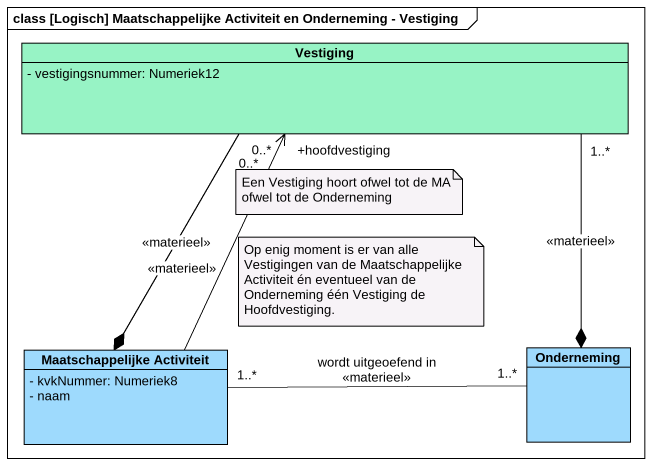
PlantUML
@startuml
mainframe class [Logisch] Maatschappelijke Activiteit en Onderneming - Vestiging
hide circle
hide empty members
skinparam classAttributeIconSize 0
class Vestiging #97F3C5 {
  - vestigingsnummer: Numeriek12
}
class "Maatschappelijke Activiteit" as Maatschappelijke_Activiteit #9EDAFD {
  - kvkNummer: Numeriek8
  - naam
}
class Onderneming #9EDAFD
Vestiging "0..*" --* Maatschappelijke_Activiteit : <<materieel>>
Vestiging "1..*" --* Onderneming : <<materieel>>
Maatschappelijke_Activiteit -up-> "+hoofdvestiging\n0..*" Vestiging : <<materieel>>
Maatschappelijke_Activiteit "1..*" -right- "1..*" Onderneming : wordt uitgeoefend in\n<<materieel>>
note as N1
  Een Vestiging hoort ofwel tot de MA ofwel tot de Onderneming
end note
note as N2
  Op enig moment is er van alle Vestigingen van de Maatschappelijke Activiteit én eventueel van de Onderneming één Vestiging de Hoofdvestiging.
end note
@enduml
